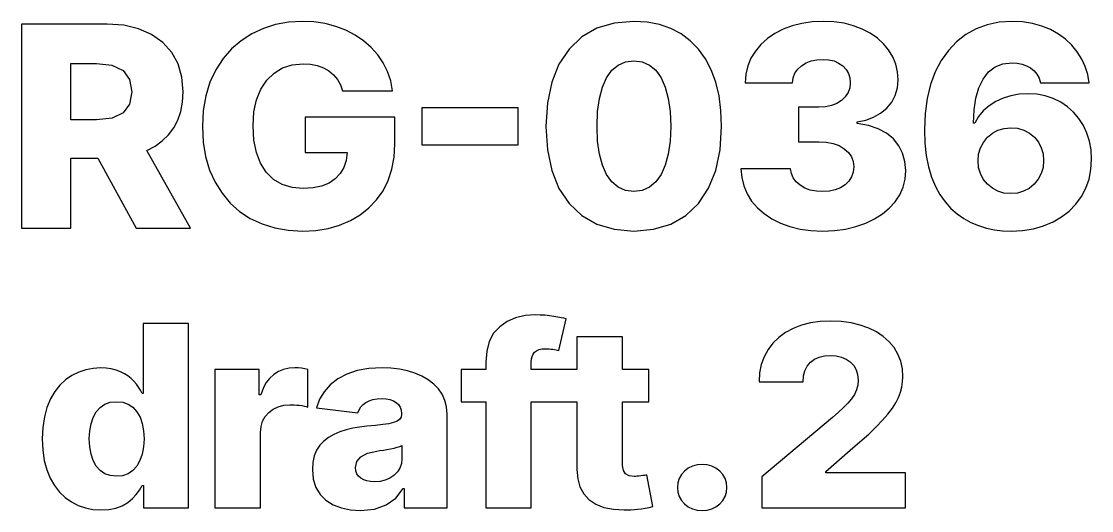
# Model space of a CAD drawing. Header units: metres. Extents: x 0.8 to 36.3, y 0.8 to 8.8.
# Drawn here: x 21.01 to 36.33, y 1 to 8 of the extents above; entities that cross this region are included whole.
import ezdxf

# ---------------------------------------------------------------- set-up
doc = ezdxf.new("R2010")
doc.units = ezdxf.units.M

msp = doc.modelspace()

# ---------------------------------------------------------------- linework, layer by layer
for p, q in [((24.8376, 7.98944), (24.652, 7.95618)), ((25.0327, 8.00053), (24.8376, 7.98944)), ((25.2004, 7.99263), (25.0327, 8.00053)), ((25.3602, 7.96892), (25.2004, 7.99263)), ((25.5118, 7.92938), (25.3602, 7.96892)), ((29.4983, 7.97578), (29.2507, 7.9015)), ((29.7783, 8.00053), (29.4983, 7.97578)), ((29.969, 7.98938), (29.7783, 8.00053)), ((30.1454, 7.95592), (29.969, 7.98938)), ((32.1859, 7.97235), (32.0468, 7.93712)), ((32.3336, 7.99348), (32.1859, 7.97235)), ((32.49, 8.00053), (32.3336, 7.99348)), ((32.644, 7.99367), (32.49, 8.00053)), ((32.7886, 7.97308), (32.644, 7.99367)), ((32.9237, 7.93877), (32.7886, 7.97308)), ((35.0093, 7.98883), (34.8379, 7.95372)), ((35.193, 8.00053), (35.0093, 7.98883)), ((35.3441, 7.99318), (35.193, 8.00053)), ((35.4863, 7.97112), (35.3441, 7.99318)), ((35.6193, 7.93434), (35.4863, 7.97112)), ((22.2378, 7.9613), (21.0124, 7.9613)), ((21.0124, 7.9613), (21.0124, 5.03975)), ((22.4776, 7.94495), (22.2378, 7.9613)), ((22.6906, 7.89586), (22.4776, 7.94495)), ((22.8768, 7.81406), (22.6906, 7.89586)), ((23.0364, 7.69952), (22.8768, 7.81406)), ((24.3095, 7.82307), (24.156, 7.72443)), ((24.476, 7.90071), (24.3095, 7.82307)), ((24.652, 7.95618), (24.476, 7.90071)), ((25.6555, 7.87404), (25.5118, 7.92938)), ((25.7887, 7.80469), (25.6555, 7.87404)), ((29.2507, 7.9015), (29.0357, 7.77773)), ((30.3075, 7.90016), (30.1454, 7.95592)), ((30.4553, 7.82208), (30.3075, 7.90016)), ((30.5877, 7.72301), (30.4553, 7.82208)), ((31.797, 7.82608), (31.6909, 7.75371)), ((31.9164, 7.88779), (31.797, 7.82608)), ((32.0468, 7.93712), (31.9164, 7.88779)), ((33.0495, 7.89073), (32.9237, 7.93877)), ((33.1639, 7.83086), (33.0495, 7.89073)), ((33.2649, 7.76106), (33.1639, 7.83086)), ((34.532, 7.81326), (34.3992, 7.70958)), ((34.6788, 7.8952), (34.532, 7.81326)), ((34.8379, 7.95372), (34.6788, 7.8952)), ((35.7434, 7.88286), (35.6193, 7.93434)), ((35.857, 7.81889), (35.7434, 7.88286)), ((35.9586, 7.74463), (35.857, 7.81889)), ((23.1643, 7.55707), (23.0364, 7.69952)), ((24.156, 7.72443), (24.0192, 7.60593)), ((25.9093, 7.72307), (25.7887, 7.80469)), ((26.0173, 7.6292), (25.9093, 7.72307)), ((29.0357, 7.77773), (28.8532, 7.60443)), ((30.7037, 7.6042), (30.5877, 7.72301)), ((31.5981, 7.67068), (31.5186, 7.577)), ((31.6909, 7.75371), (31.5981, 7.67068)), ((33.3527, 7.68134), (33.2649, 7.76106)), ((33.4271, 7.59167), (33.3527, 7.68134)), ((34.3992, 7.70958), (34.2822, 7.5858)), ((36.0483, 7.66008), (35.9586, 7.74463)), ((36.1261, 7.56523), (36.0483, 7.66008)), ((23.2556, 7.39145), (23.1643, 7.55707)), ((24.0192, 7.60593), (23.8989, 7.46756)), ((26.1125, 7.52307), (26.0173, 7.6292)), ((26.1925, 7.40671), (26.1125, 7.52307)), ((28.8532, 7.60443), (28.7077, 7.38678)), ((30.8032, 7.46565), (30.7037, 7.6042)), ((31.5186, 7.577), (31.4548, 7.47418)), ((33.4865, 7.49408), (33.4271, 7.59167)), ((34.2822, 7.5858), (34.1808, 7.44193)), ((36.1907, 7.46242), (36.1261, 7.56523)), ((21.7215, 6.59268), (21.7215, 7.40054)), ((21.7215, 7.40054), (22.0872, 7.40054)), ((22.0872, 7.40054), (22.3086, 7.37492)), ((22.3086, 7.37492), (22.4669, 7.29808)), ((23.3104, 7.20267), (23.2556, 7.39145)), ((23.8989, 7.46756), (23.7952, 7.30934)), ((24.7507, 7.33458), (24.8894, 7.37816)), ((24.8894, 7.37816), (25.0448, 7.39267)), ((25.0448, 7.39267), (25.1514, 7.38637)), ((25.1514, 7.38637), (25.2484, 7.36743)), ((25.2484, 7.36743), (25.3357, 7.33586)), ((26.2549, 7.28214), (26.1925, 7.40671)), ((28.7077, 7.38678), (28.6039, 7.12993)), ((29.4642, 7.30046), (29.5543, 7.37675)), ((29.5543, 7.37675), (29.659, 7.42252)), ((29.659, 7.42252), (29.7783, 7.43777)), ((29.7783, 7.43777), (29.8985, 7.42252)), ((29.8985, 7.42252), (30.0038, 7.37675)), ((30.0038, 7.37675), (30.0943, 7.30046)), ((30.8862, 7.30739), (30.8032, 7.46565)), ((31.4089, 7.36377), (31.381, 7.24576)), ((31.4548, 7.47418), (31.4089, 7.36377)), ((32.1245, 7.31534), (32.1796, 7.3652)), ((32.1796, 7.3652), (32.2459, 7.40553)), ((32.2459, 7.40553), (32.3195, 7.43434)), ((32.3195, 7.43434), (32.4001, 7.45161)), ((32.4001, 7.45161), (32.488, 7.45738)), ((32.488, 7.45738), (32.5703, 7.45155)), ((32.5703, 7.45155), (32.6447, 7.4341)), ((32.6447, 7.4341), (32.711, 7.405)), ((32.711, 7.405), (32.7692, 7.36424)), ((32.7692, 7.36424), (32.8167, 7.31419)), ((33.5289, 7.39047), (33.4865, 7.49408)), ((33.5543, 7.28085), (33.5289, 7.39047)), ((34.1808, 7.44193), (34.0951, 7.27795)), ((34.9506, 7.35004), (35.0631, 7.39378)), ((35.0631, 7.39378), (35.193, 7.40837)), ((35.193, 7.40837), (35.2675, 7.40378)), ((35.2675, 7.40378), (35.3366, 7.39)), ((35.3366, 7.39), (35.4001, 7.36702)), ((35.4001, 7.36702), (35.4581, 7.33484)), ((36.2409, 7.35396), (36.1907, 7.46242)), ((36.2766, 7.23987), (36.2409, 7.35396)), ((22.4669, 7.29808), (22.5618, 7.17001)), ((23.3287, 6.99072), (23.3104, 7.20267)), ((23.7952, 7.30934), (23.7117, 7.13232)), ((24.5234, 7.16032), (24.6287, 7.26198)), ((24.6287, 7.26198), (24.7507, 7.33458)), ((25.3357, 7.33586), (25.4134, 7.29169)), ((25.4134, 7.29169), (25.4803, 7.23611)), ((25.4803, 7.23611), (25.5352, 7.17036)), ((26.2995, 7.14935), (26.2549, 7.28214)), ((29.3886, 7.19366), (29.4642, 7.30046)), ((30.0943, 7.30046), (30.17, 7.19366)), ((30.9517, 7.13074), (30.8862, 7.30739)), ((31.381, 7.24576), (31.371, 7.12013)), ((32.0608, 7.19279), (32.0849, 7.25787)), ((32.0849, 7.25787), (32.1245, 7.31534)), ((32.8167, 7.31419), (32.8506, 7.25716)), ((32.8506, 7.25716), (32.8709, 7.19312)), ((33.5628, 7.16524), (33.5543, 7.28085)), ((34.0951, 7.27795), (34.027, 7.09555)), ((34.7781, 7.17502), (34.8556, 7.27711)), ((34.8556, 7.27711), (34.9506, 7.35004)), ((35.4581, 7.33484), (35.5085, 7.29385)), ((35.5085, 7.29385), (35.549, 7.24442)), ((35.549, 7.24442), (35.5798, 7.18651)), ((36.2979, 7.12013), (36.2766, 7.23987)), ((22.5618, 7.17001), (22.5934, 6.99072)), ((23.7117, 7.13232), (23.6521, 6.93753)), ((24.4386, 7.03221), (24.5234, 7.16032)), ((25.5352, 7.17036), (25.5782, 7.09445)), ((25.5782, 7.09445), (25.6093, 7.00836)), ((26.3264, 7.00836), (26.2995, 7.14935)), ((28.6039, 7.12993), (28.5415, 6.83386)), ((29.2861, 6.89784), (29.3288, 7.05869)), ((29.3288, 7.05869), (29.3886, 7.19366)), ((30.17, 7.19366), (30.2298, 7.05869)), ((30.2298, 7.05869), (30.2725, 6.89784)), ((30.9985, 6.93706), (30.9517, 7.13074)), ((31.371, 7.12013), (32.052, 7.12013)), ((32.052, 7.12013), (32.0608, 7.19279)), ((32.8698, 7.04826), (32.846, 6.98166)), ((32.8777, 7.1221), (32.8698, 7.04826)), ((32.8709, 7.19312), (32.8777, 7.1221)), ((33.5218, 6.94121), (33.5525, 7.04796)), ((33.5525, 7.04796), (33.5628, 7.16524)), ((34.027, 7.09555), (33.9783, 6.89635)), ((34.6749, 6.901), (34.7179, 7.04819)), ((34.7179, 7.04819), (34.7781, 7.17502)), ((35.5798, 7.18651), (35.6008, 7.12013)), ((35.6008, 7.12013), (36.2979, 7.12013)), ((22.5934, 6.99072), (22.5619, 6.81659)), ((23.3202, 6.84538), (23.3287, 6.99072)), ((23.6521, 6.93753), (23.6163, 6.72496)), ((24.378, 6.88019), (24.4386, 7.03221)), ((25.6093, 7.00836), (26.3264, 7.00836)), ((29.2605, 6.71114), (29.2861, 6.89784)), ((30.2725, 6.89784), (30.2981, 6.71114)), ((31.0266, 6.72633), (30.9985, 6.93706)), ((32.8065, 6.92227), (32.7511, 6.87013)), ((32.846, 6.98166), (32.8065, 6.92227)), ((33.4707, 6.845), (33.5218, 6.94121)), ((33.9783, 6.89635), (33.9491, 6.68037)), ((34.6491, 6.73347), (34.6749, 6.901)), ((35.066, 6.90236), (34.9599, 6.85345)), ((35.1774, 6.93729), (35.066, 6.90236)), ((35.294, 6.95824), (35.1774, 6.93729)), ((35.4159, 6.96523), (35.294, 6.95824)), ((35.5466, 6.95763), (35.4159, 6.96523)), ((35.6693, 6.93483), (35.5466, 6.95763)), ((35.7841, 6.89684), (35.6693, 6.93483)), ((35.8911, 6.84364), (35.7841, 6.89684)), ((22.5619, 6.81659), (22.4674, 6.6922)), ((23.2948, 6.71132), (23.3202, 6.84538)), ((24.3417, 6.70427), (24.378, 6.88019)), ((28.1222, 6.76328), (26.7421, 6.76328)), ((26.7421, 6.76328), (26.7421, 6.23581)), ((28.1222, 6.23581), (28.1222, 6.76328)), ((28.5415, 6.83386), (28.5207, 6.49857)), ((32.4257, 6.77307), (32.1344, 6.77307)), ((32.1344, 6.77307), (32.1344, 6.27895)), ((32.5206, 6.77914), (32.4257, 6.77307)), ((32.6065, 6.79733), (32.5206, 6.77914)), ((32.6833, 6.82767), (32.6065, 6.79733)), ((32.7511, 6.87013), (32.6833, 6.82767)), ((33.3112, 6.68666), (33.399, 6.75934)), ((33.399, 6.75934), (33.4707, 6.845)), ((34.8635, 6.7923), (34.7811, 6.72061)), ((34.9599, 6.85345), (34.8635, 6.7923)), ((35.9885, 6.7773), (35.8911, 6.84364)), ((36.0749, 6.69978), (35.9885, 6.7773)), ((22.0892, 6.59268), (21.7215, 6.59268)), ((22.3098, 6.61755), (22.0892, 6.59268)), ((22.4674, 6.6922), (22.3098, 6.61755)), ((23.1931, 6.47701), (23.2524, 6.58852)), ((23.2524, 6.58852), (23.2948, 6.71132)), ((23.6163, 6.72496), (23.6043, 6.49464)), ((24.3296, 6.50444), (24.3417, 6.70427)), ((26.3586, 6.6319), (25.0749, 6.6319)), ((25.0749, 6.6319), (25.0749, 6.12407)), ((26.3586, 6.24757), (26.3586, 6.6319)), ((29.252, 6.49857), (29.2605, 6.71114)), ((30.2981, 6.71114), (30.3067, 6.49857)), ((31.0359, 6.49857), (31.0266, 6.72633)), ((32.9761, 6.56131), (33.0997, 6.58765)), ((33.0997, 6.58765), (33.2114, 6.62944)), ((33.2114, 6.62944), (33.3112, 6.68666)), ((33.9491, 6.68037), (33.9394, 6.4476)), ((34.6405, 6.54561), (34.6491, 6.73347)), ((34.7128, 6.63838), (34.6586, 6.54561)), ((34.7811, 6.72061), (34.7128, 6.63838)), ((36.1502, 6.61111), (36.0749, 6.69978)), ((36.2145, 6.51129), (36.1502, 6.61111)), ((23.1182, 6.3775), (23.1931, 6.47701)), ((23.6043, 6.49464), (23.6156, 6.27209)), ((24.3414, 6.30278), (24.3296, 6.50444)), ((28.5207, 6.49857), (28.5415, 6.16339)), ((29.2605, 6.28705), (29.252, 6.49857)), ((30.3067, 6.49857), (30.2981, 6.28705)), ((31.0153, 6.1642), (31.0359, 6.49857)), ((32.9761, 6.53975), (32.9761, 6.56131)), ((33.1374, 6.51045), (32.9761, 6.53975)), ((33.2777, 6.46376), (33.1374, 6.51045)), ((33.3971, 6.39966), (33.2777, 6.46376)), ((33.9394, 6.4476), (33.9457, 6.25612)), ((34.6586, 6.54561), (34.6405, 6.54561)), ((34.9127, 6.40175), (34.9921, 6.44466)), ((34.9921, 6.44466), (35.0795, 6.47038)), ((35.0795, 6.47038), (35.1749, 6.47897)), ((35.1749, 6.47897), (35.2728, 6.47052)), ((35.2728, 6.47052), (35.3617, 6.44514)), ((35.3617, 6.44514), (35.4416, 6.40285)), ((36.2659, 6.40218), (36.2145, 6.51129)), ((22.9258, 6.21672), (23.0291, 6.29074)), ((23.0291, 6.29074), (23.1182, 6.3775)), ((24.3768, 6.12527), (24.3414, 6.30278)), ((29.2859, 6.10152), (29.2605, 6.28705)), ((30.2981, 6.28705), (30.2725, 6.10152)), ((33.4955, 6.31816), (33.3971, 6.39966)), ((33.5724, 6.22232), (33.4955, 6.31816)), ((34.7825, 6.26927), (34.8414, 6.34169)), ((34.8414, 6.34169), (34.9127, 6.40175)), ((35.4416, 6.40285), (35.5124, 6.34366)), ((35.5124, 6.34366), (35.5704, 6.27197)), ((36.3026, 6.28557), (36.2659, 6.40218)), ((36.3247, 6.1615), (36.3026, 6.28557)), ((22.8084, 6.15544), (22.9258, 6.21672)), ((23.4331, 5.03975), (22.8084, 6.15544)), ((23.6156, 6.27209), (23.6496, 6.06523)), ((26.348, 6.05942), (26.3586, 6.24757)), ((26.7421, 6.23581), (28.1222, 6.23581)), ((28.5415, 6.16339), (28.6039, 5.86769)), ((30.9533, 5.86891), (31.0153, 6.1642)), ((32.1344, 6.27895), (32.4257, 6.27895)), ((32.4257, 6.27895), (32.5344, 6.27271)), ((32.5344, 6.27271), (32.6316, 6.25395)), ((32.6316, 6.25395), (32.7172, 6.2227)), ((32.7172, 6.2227), (32.7913, 6.17894)), ((32.7913, 6.17894), (32.8511, 6.12527)), ((33.6273, 6.11522), (33.5724, 6.22232)), ((33.9457, 6.25612), (33.9647, 6.07971)), ((34.7152, 6.10164), (34.7404, 6.18924)), ((34.7404, 6.18924), (34.7825, 6.26927)), ((35.5704, 6.27197), (35.6118, 6.1922)), ((35.6118, 6.1922), (35.6367, 6.10434)), ((36.332, 6.02995), (36.3247, 6.1615)), ((21.7215, 6.04562), (22.1072, 6.04562)), ((21.7215, 5.03975), (21.7215, 6.04562)), ((22.1072, 6.04562), (22.6557, 5.03975)), ((23.6496, 6.06523), (23.706, 5.87405)), ((24.4358, 5.97191), (24.3768, 6.12527)), ((25.0749, 6.12407), (25.6735, 6.12407)), ((25.6608, 6.01157), (25.6286, 5.91132)), ((25.6735, 6.12407), (25.6608, 6.01157)), ((26.3161, 5.88509), (26.348, 6.05942)), ((29.3283, 5.94196), (29.2859, 6.10152)), ((30.2725, 6.10152), (30.2298, 5.94196)), ((32.8511, 6.12527), (32.8938, 6.06425)), ((32.8938, 6.06425), (32.9194, 5.99588)), ((32.9194, 5.99588), (32.9279, 5.92014)), ((33.6602, 5.99686), (33.6273, 6.11522)), ((33.6712, 5.8672), (33.6602, 5.99686)), ((33.9647, 6.07971), (33.9964, 5.91837)), ((34.7068, 6.00642), (34.7152, 6.10164)), ((34.7151, 5.91125), (34.7068, 6.00642)), ((35.645, 6.00838), (35.6366, 5.91077)), ((35.6367, 6.10434), (35.645, 6.00838)), ((36.3229, 5.88165), (36.332, 6.02995)), ((23.706, 5.87405), (23.7851, 5.69855)), ((24.5184, 5.84268), (24.4358, 5.97191)), ((24.6222, 5.74017), (24.5184, 5.84268)), ((25.5769, 5.82333), (25.5058, 5.74759)), ((25.6286, 5.91132), (25.5769, 5.82333)), ((26.2631, 5.72462), (26.3161, 5.88509)), ((28.6039, 5.86769), (28.7077, 5.61143)), ((29.3876, 5.80836), (29.3283, 5.94196)), ((30.2298, 5.94196), (30.17, 5.80836)), ((30.85, 5.61273), (30.9533, 5.86891)), ((32.0239, 5.89267), (31.3127, 5.89267)), ((31.3127, 5.89267), (31.323, 5.76517)), ((32.0338, 5.82269), (32.0239, 5.89267)), ((32.0596, 5.75983), (32.0338, 5.82269)), ((32.9202, 5.84453), (32.897, 5.77652)), ((32.9279, 5.92014), (32.9202, 5.84453)), ((33.6618, 5.74434), (33.6712, 5.8672)), ((33.9964, 5.91837), (34.0408, 5.77211)), ((34.7402, 5.82381), (34.7151, 5.91125)), ((34.7819, 5.74409), (34.7402, 5.82381)), ((35.6113, 5.82185), (35.5693, 5.74165)), ((35.6366, 5.91077), (35.6113, 5.82185)), ((36.2954, 5.74268), (36.3229, 5.88165)), ((23.7851, 5.69855), (23.8845, 5.54054)), ((24.7449, 5.66695), (24.6222, 5.74017)), ((25.4164, 5.68668), (25.3102, 5.64317)), ((25.5058, 5.74759), (25.4164, 5.68668)), ((26.1888, 5.57799), (26.2631, 5.72462)), ((29.4629, 5.70285), (29.3876, 5.80836)), ((29.5531, 5.62749), (29.4629, 5.70285)), ((30.0943, 5.70285), (30.0038, 5.62749)), ((30.17, 5.80836), (30.0943, 5.70285)), ((31.323, 5.76517), (31.3519, 5.64537)), ((32.1011, 5.70407), (32.0596, 5.75983)), ((32.1585, 5.65541), (32.1011, 5.70407)), ((32.8584, 5.71609), (32.8044, 5.66328)), ((32.897, 5.77652), (32.8584, 5.71609)), ((33.6333, 5.62871), (33.6618, 5.74434)), ((34.0408, 5.77211), (34.0961, 5.64012)), ((34.8404, 5.6721), (34.7819, 5.74409)), ((34.9113, 5.61249), (34.8404, 5.6721)), ((35.5104, 5.67014), (35.4388, 5.61137)), ((35.5693, 5.74165), (35.5104, 5.67014)), ((36.2495, 5.61302), (36.2954, 5.74268)), ((23.8845, 5.54054), (24.0016, 5.40176)), ((24.8864, 5.62302), (24.7449, 5.66695)), ((25.0468, 5.60837), (24.8864, 5.62302)), ((25.187, 5.61708), (25.0468, 5.60837)), ((25.3102, 5.64317), (25.187, 5.61708)), ((26.096, 5.44643), (26.1888, 5.57799)), ((28.7077, 5.61143), (28.8532, 5.39465)), ((29.6582, 5.58228), (29.5531, 5.62749)), ((29.7783, 5.5672), (29.6582, 5.58228)), ((29.8985, 5.58228), (29.7783, 5.5672)), ((30.0038, 5.62749), (29.8985, 5.58228)), ((30.7055, 5.39563), (30.85, 5.61273)), ((31.3519, 5.64537), (31.3994, 5.53331)), ((31.3994, 5.53331), (31.4654, 5.42894)), ((32.2279, 5.61597), (32.1585, 5.65541)), ((32.3057, 5.58778), (32.2279, 5.61597)), ((32.3917, 5.57088), (32.3057, 5.58778)), ((32.486, 5.56523), (32.3917, 5.57088)), ((32.5789, 5.57137), (32.486, 5.56523)), ((32.663, 5.58975), (32.5789, 5.57137)), ((32.7381, 5.62039), (32.663, 5.58975)), ((32.8044, 5.66328), (32.7381, 5.62039)), ((33.5196, 5.41914), (33.5859, 5.52031)), ((33.5859, 5.52031), (33.6333, 5.62871)), ((34.0961, 5.64012), (34.1603, 5.52162)), ((34.1603, 5.52162), (34.2337, 5.41658)), ((34.9903, 5.5699), (34.9113, 5.61249)), ((35.0775, 5.54434), (34.9903, 5.5699)), ((35.1729, 5.53583), (35.0775, 5.54434)), ((35.2701, 5.54422), (35.1729, 5.53583)), ((35.3587, 5.56941), (35.2701, 5.54422)), ((35.4388, 5.61137), (35.3587, 5.56941)), ((36.1854, 5.49266), (36.2495, 5.61302)), ((24.0016, 5.40176), (24.1366, 5.28221)), ((25.9872, 5.33118), (26.096, 5.44643)), ((28.8532, 5.39465), (29.0357, 5.22223)), ((30.5236, 5.22278), (30.7055, 5.39563)), ((31.4654, 5.42894), (31.5477, 5.33391)), ((33.4364, 5.32681), (33.5196, 5.41914)), ((34.2337, 5.41658), (34.316, 5.32503)), ((36.0106, 5.28654), (36.105, 5.3833)), ((36.105, 5.3833), (36.1854, 5.49266)), ((24.1366, 5.28221), (24.2894, 5.18192)), ((25.7218, 5.14955), (25.8624, 5.23221)), ((25.8624, 5.23221), (25.9872, 5.33118)), ((29.0357, 5.22223), (29.2507, 5.09906)), ((30.3084, 5.09932), (30.5236, 5.22278)), ((31.5477, 5.33391), (31.644, 5.24979)), ((31.644, 5.24979), (31.7541, 5.17656)), ((33.2259, 5.17339), (33.3385, 5.24489)), ((33.3385, 5.24489), (33.4364, 5.32681)), ((34.316, 5.32503), (34.406, 5.24599)), ((34.406, 5.24599), (34.5021, 5.17847)), ((35.9021, 5.20242), (36.0106, 5.28654)), ((24.2894, 5.18192), (24.4576, 5.10255)), ((24.4576, 5.10255), (24.6389, 5.04588)), ((25.4028, 5.0378), (25.5677, 5.08437)), ((25.5677, 5.08437), (25.7218, 5.14955)), ((29.2507, 5.09906), (29.4983, 5.02518)), ((30.06, 5.02524), (30.3084, 5.09932)), ((31.7541, 5.17656), (31.8783, 5.11426)), ((31.8783, 5.11426), (32.0142, 5.0645)), ((32.0142, 5.0645), (32.1597, 5.02896)), ((32.8094, 5.02847), (32.9591, 5.0634)), ((32.9591, 5.0634), (33.0987, 5.11229)), ((33.0987, 5.11229), (33.2259, 5.17339)), ((34.5021, 5.17847), (34.6044, 5.12245)), ((34.6044, 5.12245), (34.7128, 5.07797)), ((34.7128, 5.07797), (34.8256, 5.0441)), ((35.4998, 5.03313), (35.6448, 5.07387)), ((35.6448, 5.07387), (35.7796, 5.13091)), ((35.7796, 5.13091), (35.9021, 5.20242)), ((21.0124, 5.03975), (21.7215, 5.03975)), ((22.6557, 5.03975), (23.4331, 5.03975)), ((24.6389, 5.04588), (24.8333, 5.01187)), ((24.8333, 5.01187), (25.0407, 5.00053)), ((25.0407, 5.00053), (25.2272, 5.00986)), ((25.2272, 5.00986), (25.4028, 5.0378)), ((29.4983, 5.02518), (29.7783, 5.00053)), ((29.7783, 5.00053), (30.06, 5.02524)), ((32.1597, 5.02896), (32.315, 5.00764)), ((32.315, 5.00764), (32.4799, 5.00053)), ((32.4799, 5.00053), (32.6497, 5.00752)), ((32.6497, 5.00752), (32.8094, 5.02847)), ((34.8256, 5.0441), (34.9408, 5.0199)), ((34.9408, 5.0199), (35.0586, 5.00539)), ((35.0586, 5.00539), (35.1789, 5.00053)), ((35.1789, 5.00053), (35.3445, 5.00868)), ((35.3445, 5.00868), (35.4998, 5.03313)), ((27.9655, 3.70569), (27.8589, 3.63208)), ((28.0865, 3.75829), (27.9655, 3.70569)), ((28.2221, 3.78983), (28.0865, 3.75829)), ((28.3722, 3.80034), (28.2221, 3.78983)), ((28.4405, 3.79907), (28.3722, 3.80034)), ((28.5067, 3.79526), (28.4405, 3.79907)), ((28.5707, 3.78888), (28.5067, 3.79526)), ((28.6326, 3.77997), (28.5707, 3.78888)), ((28.6895, 3.77008), (28.6326, 3.77997)), ((28.7385, 3.76073), (28.6895, 3.77008)), ((28.7076, 3.29207), (28.8125, 3.74367)), ((28.7795, 3.75192), (28.7385, 3.76073)), ((28.8125, 3.74367), (28.7795, 3.75192)), ((32.3084, 3.68524), (32.1791, 3.65202)), ((32.447, 3.70517), (32.3084, 3.68524)), ((32.595, 3.71181), (32.447, 3.70517)), ((32.7473, 3.70557), (32.595, 3.71181)), ((32.8894, 3.6868), (32.7473, 3.70557)), ((33.0213, 3.65552), (32.8894, 3.6868)), ((23.406, 3.67638), (22.754, 3.67638)), ((22.754, 3.67638), (22.754, 2.67751)), ((23.406, 1.03754), (23.406, 3.67638)), ((27.772, 3.53723), (27.71, 3.4209)), ((27.8589, 3.63208), (27.772, 3.53723)), ((31.9504, 3.54686), (31.8543, 3.47713)), ((32.0592, 3.60553), (31.9504, 3.54686)), ((32.1791, 3.65202), (32.0592, 3.60553)), ((33.143, 3.61174), (33.0213, 3.65552)), ((33.253, 3.55672), (33.143, 3.61174)), ((33.3498, 3.49174), (33.253, 3.55672)), ((27.71, 3.4209), (27.6728, 3.2831)), ((29.6187, 3.48866), (28.9648, 3.48866)), ((28.9648, 3.48866), (28.9648, 3.01755)), ((29.6187, 3.01755), (29.6187, 3.48866)), ((31.771, 3.39632), (31.7005, 3.30444)), ((31.8543, 3.47713), (31.771, 3.39632)), ((33.4333, 3.41679), (33.3498, 3.49174)), ((33.5036, 3.33189), (33.4333, 3.41679)), ((27.6728, 3.2831), (27.6603, 3.12381)), ((28.3219, 3.20683), (28.3362, 3.23888)), ((28.3362, 3.23888), (28.3563, 3.26637)), ((28.3563, 3.26637), (28.3836, 3.28845)), ((28.3836, 3.28845), (28.4198, 3.30423)), ((28.4198, 3.30423), (28.4647, 3.31369)), ((28.4647, 3.31369), (28.5184, 3.31685)), ((28.5184, 3.31685), (28.5437, 3.31636)), ((28.5437, 3.31636), (28.5689, 3.31487)), ((28.5689, 3.31487), (28.5942, 3.31236)), ((28.5942, 3.31236), (28.6195, 3.30888)), ((28.6195, 3.30888), (28.644, 3.30484)), ((28.644, 3.30484), (28.6668, 3.30069)), ((28.6668, 3.30069), (28.688, 3.29643)), ((28.688, 3.29643), (28.7076, 3.29207)), ((31.7005, 3.30444), (31.6443, 3.2025)), ((32.5086, 3.21501), (32.5932, 3.22122)), ((32.5932, 3.22122), (32.6756, 3.21535)), ((33.5594, 3.23853), (33.5036, 3.33189)), ((33.5992, 3.1382), (33.5594, 3.23853)), ((27.6603, 3.12381), (27.6603, 3.01755)), ((28.3104, 3.12914), (28.3133, 3.17026)), ((28.3104, 3.01755), (28.3104, 3.12914)), ((28.3133, 3.17026), (28.3219, 3.20683)), ((31.6042, 3.09149), (31.5802, 2.97139)), ((31.6443, 3.2025), (31.6042, 3.09149)), ((32.2283, 3.0025), (32.2617, 3.06735)), ((32.2617, 3.06735), (32.3084, 3.12204)), ((32.3084, 3.12204), (32.3663, 3.16542)), ((32.3663, 3.16542), (32.433, 3.19643)), ((32.433, 3.19643), (32.5086, 3.21501)), ((32.6756, 3.21535), (32.7505, 3.19775)), ((32.7505, 3.19775), (32.818, 3.16843)), ((32.818, 3.16843), (32.8779, 3.12737)), ((32.8779, 3.12737), (32.9271, 3.076)), ((32.9271, 3.076), (32.9622, 3.01579)), ((33.6231, 3.03088), (33.5992, 3.1382)), ((21.7358, 2.93254), (21.6453, 2.87044)), ((21.8327, 2.98058), (21.7358, 2.93254)), ((21.9332, 3.01489), (21.8327, 2.98058)), ((22.0374, 3.03549), (21.9332, 3.01489)), ((22.1452, 3.04236), (22.0374, 3.03549)), ((22.2255, 3.03897), (22.1452, 3.04236)), ((22.2997, 3.02885), (22.2255, 3.03897)), ((22.3679, 3.01196), (22.2997, 3.02885)), ((22.4299, 2.98833), (22.3679, 3.01196)), ((22.4863, 2.95944), (22.4299, 2.98833)), ((22.5374, 2.92679), (22.4863, 2.95944)), ((22.5833, 2.89037), (22.5374, 2.92679)), ((24.4165, 3.01755), (23.7814, 3.01755)), ((23.7814, 3.01755), (23.7814, 1.03754)), ((24.4165, 2.65627), (24.4165, 3.01755)), ((24.6254, 2.94672), (24.5649, 2.8927)), ((24.6931, 2.98856), (24.6254, 2.94672)), ((24.7661, 3.01845), (24.6931, 2.98856)), ((24.8444, 3.03638), (24.7661, 3.01845)), ((24.9279, 3.04236), (24.8444, 3.03638)), ((24.9753, 3.04103), (24.9279, 3.04236)), ((25.0221, 3.03703), (24.9753, 3.04103)), ((25.0681, 3.0304), (25.0221, 3.03703)), ((25.1134, 3.0211), (25.0681, 3.0304)), ((25.1134, 2.48271), (25.1134, 3.0211)), ((25.6709, 2.95319), (25.541, 2.88383)), ((25.8199, 3.00273), (25.6709, 2.95319)), ((25.988, 3.03244), (25.8199, 3.00273)), ((26.1752, 3.04236), (25.988, 3.03244)), ((26.3023, 3.0376), (26.1752, 3.04236)), ((26.4232, 3.02332), (26.3023, 3.0376)), ((26.5379, 2.9995), (26.4232, 3.02332)), ((26.6463, 2.96617), (26.5379, 2.9995)), ((26.7463, 2.92361), (26.6463, 2.96617)), ((26.8356, 2.87209), (26.7463, 2.92361)), ((27.6603, 3.01755), (27.3081, 3.01755)), ((27.3081, 3.01755), (27.3081, 2.55885)), ((28.9648, 3.01755), (28.3104, 3.01755)), ((29.9952, 3.01755), (29.6187, 3.01755)), ((29.9952, 2.55885), (29.9952, 3.01755)), ((31.5802, 2.97139), (31.5722, 2.84221)), ((32.2016, 2.84221), (32.2083, 2.92744)), ((32.2083, 2.92744), (32.2283, 3.0025)), ((32.9622, 3.01579), (32.9833, 2.94672)), ((32.9833, 2.94672), (32.9903, 2.86879)), ((33.631, 2.91661), (33.6231, 3.03088)), ((33.6271, 2.84155), (33.631, 2.91661)), ((21.5639, 2.79395), (21.4917, 2.70306)), ((21.6453, 2.87044), (21.5639, 2.79395)), ((22.6238, 2.85017), (22.5833, 2.89037)), ((22.6595, 2.80783), (22.6238, 2.85017)), ((22.6906, 2.76495), (22.6595, 2.80783)), ((22.7171, 2.7215), (22.6906, 2.76495)), ((24.5137, 2.82629), (24.4717, 2.74748)), ((24.5649, 2.8927), (24.5137, 2.82629)), ((25.4319, 2.79866), (25.345, 2.70164)), ((25.541, 2.88383), (25.4319, 2.79866)), ((26.914, 2.8116), (26.8356, 2.87209)), ((26.9817, 2.74214), (26.914, 2.8116)), ((31.5722, 2.84221), (32.2016, 2.84221)), ((32.9843, 2.79556), (32.9662, 2.72644)), ((32.9903, 2.86879), (32.9843, 2.79556)), ((33.5957, 2.69278), (33.6153, 2.76694)), ((33.6153, 2.76694), (33.6271, 2.84155)), ((21.4917, 2.70306), (21.4286, 2.59779)), ((22.739, 2.67751), (22.7171, 2.7215)), ((22.754, 2.67751), (22.739, 2.67751)), ((24.439, 2.65627), (24.4165, 2.65627)), ((24.4717, 2.74748), (24.439, 2.65627)), ((25.345, 2.70164), (25.2806, 2.59279)), ((27.0362, 2.66417), (26.9817, 2.74214)), ((27.0751, 2.57811), (27.0362, 2.66417)), ((32.9361, 2.66141), (32.8938, 2.60046)), ((32.9662, 2.72644), (32.9361, 2.66141)), ((33.5305, 2.54352), (33.5683, 2.61905)), ((33.5683, 2.61905), (33.5957, 2.69278)), ((21.3774, 2.47771), (21.3408, 2.34235)), ((21.4286, 2.59779), (21.3774, 2.47771)), ((22.0843, 2.41275), (22.14, 2.47667)), ((22.14, 2.47667), (22.2068, 2.52232)), ((22.2068, 2.52232), (22.2847, 2.54973)), ((22.2847, 2.54973), (22.3737, 2.55885)), ((22.3737, 2.55885), (22.4622, 2.5499)), ((22.4622, 2.5499), (22.5402, 2.52299)), ((22.5402, 2.52299), (22.6078, 2.47815)), ((22.6078, 2.47815), (22.665, 2.41539)), ((24.5542, 2.40475), (24.6176, 2.4528)), ((24.6176, 2.4528), (24.6888, 2.48712)), ((24.6888, 2.48712), (24.7679, 2.50771)), ((24.7679, 2.50771), (24.8548, 2.51457)), ((24.8548, 2.51457), (24.8858, 2.51407)), ((24.8858, 2.51407), (24.9188, 2.51257)), ((24.9188, 2.51257), (24.9537, 2.51009)), ((24.9537, 2.51009), (24.9906, 2.50661)), ((24.9906, 2.50661), (25.0268, 2.50212)), ((25.0268, 2.50212), (25.0593, 2.49664)), ((25.0593, 2.49664), (25.0882, 2.49017)), ((25.0882, 2.49017), (25.1134, 2.48271)), ((25.2806, 2.59279), (25.2385, 2.47208)), ((25.2385, 2.47208), (25.8305, 2.39946)), ((25.8475, 2.44395), (25.8722, 2.48357)), ((25.8722, 2.48357), (25.9046, 2.51833)), ((25.9046, 2.51833), (25.9448, 2.5482)), ((25.9448, 2.5482), (25.9918, 2.57224)), ((25.9918, 2.57224), (26.045, 2.5894)), ((26.045, 2.5894), (26.1042, 2.59969)), ((26.1042, 2.59969), (26.1696, 2.60313)), ((26.1696, 2.60313), (26.2325, 2.59964)), ((26.2325, 2.59964), (26.2883, 2.58919)), ((26.2883, 2.58919), (26.3369, 2.57175)), ((26.3369, 2.57175), (26.3784, 2.54735)), ((26.3784, 2.54735), (26.4116, 2.51651)), ((26.4116, 2.51651), (26.4353, 2.47983)), ((26.4353, 2.47983), (26.4496, 2.43726)), ((27.0985, 2.48396), (27.0751, 2.57811)), ((27.1063, 2.38174), (27.0985, 2.48396)), ((27.3081, 2.55885), (27.6603, 2.55885)), ((27.6603, 2.55885), (27.6603, 1.03754)), ((28.3104, 1.03754), (28.3104, 2.55885)), ((28.3104, 2.55885), (28.9648, 2.55885)), ((28.9648, 2.55885), (28.9648, 1.58832)), ((29.6187, 1.64322), (29.6187, 2.55885)), ((29.6187, 2.55885), (29.9952, 2.55885)), ((32.7784, 2.47496), (32.7065, 2.40639)), ((32.8409, 2.53964), (32.7784, 2.47496)), ((32.8938, 2.60046), (32.8409, 2.53964)), ((33.4167, 2.38014), (33.48, 2.46388)), ((33.48, 2.46388), (33.5305, 2.54352)), ((21.3408, 2.34235), (21.3188, 2.1917)), ((22.0091, 2.24295), (22.0404, 2.33377)), ((22.0404, 2.33377), (22.0843, 2.41275)), ((22.665, 2.41539), (22.7105, 2.33723)), ((22.7105, 2.33723), (22.743, 2.24626)), ((24.465, 2.27814), (24.5021, 2.34566)), ((24.5021, 2.34566), (24.5542, 2.40475)), ((25.8305, 2.39946), (25.8475, 2.44395)), ((26.4255, 2.30493), (26.3895, 2.27798)), ((26.4471, 2.33952), (26.4255, 2.30493)), ((26.4543, 2.38174), (26.4471, 2.33952)), ((26.4496, 2.43726), (26.4543, 2.38882)), ((26.4543, 2.38882), (26.4543, 2.38174)), ((27.1063, 1.03754), (27.1063, 2.38174)), ((32.625, 2.33394), (31.6096, 1.48561)), ((32.7065, 2.40639), (32.625, 2.33394)), ((33.3407, 2.29231), (33.4167, 2.38014)), ((21.3188, 2.1917), (21.3115, 2.02577)), ((21.9903, 2.14029), (22.0091, 2.24295)), ((22.743, 2.24626), (22.7625, 2.14244)), ((24.4352, 2.11786), (24.4426, 2.20221)), ((24.4426, 2.20221), (24.465, 2.27814)), ((25.6598, 2.15494), (25.5692, 2.12671)), ((25.7549, 2.17763), (25.6598, 2.15494)), ((25.8542, 2.19479), (25.7549, 2.17763)), ((25.9579, 2.20641), (25.8542, 2.19479)), ((26.0815, 2.21765), (25.9579, 2.20641)), ((26.1862, 2.2301), (26.0815, 2.21765)), ((26.2721, 2.24377), (26.1862, 2.2301)), ((26.3391, 2.25867), (26.2721, 2.24377)), ((26.3895, 2.27798), (26.3391, 2.25867)), ((33.1416, 2.0955), (33.2497, 2.19817)), ((33.2497, 2.19817), (33.3407, 2.29231)), ((21.3115, 2.02577), (21.3185, 1.86444)), ((21.9841, 2.02577), (21.9903, 2.14029)), ((21.9903, 1.91121), (21.9841, 2.02577)), ((22.7625, 2.14244), (22.769, 2.02577)), ((22.769, 2.02577), (22.7625, 1.91049)), ((24.4352, 1.03754), (24.4352, 2.11786)), ((25.3431, 1.99588), (25.2853, 1.93544)), ((25.4097, 2.04791), (25.3431, 1.99588)), ((25.485, 2.09152), (25.4097, 2.04791)), ((25.5692, 2.12671), (25.485, 2.09152)), ((33.0164, 1.98431), (33.1416, 2.0955)), ((21.3185, 1.86444), (21.3396, 1.71695)), ((22.0091, 1.80838), (21.9903, 1.91121)), ((22.7625, 1.91049), (22.7428, 1.80727)), ((25.2386, 1.86516), (25.2052, 1.78358)), ((25.2853, 1.93544), (25.2386, 1.86516)), ((25.9664, 1.81978), (26.0984, 1.85043)), ((26.0984, 1.85043), (26.1452, 1.85785)), ((26.1452, 1.85785), (26.1939, 1.86592)), ((26.1939, 1.86592), (26.2445, 1.87466)), ((26.2445, 1.87466), (26.297, 1.88408)), ((26.297, 1.88408), (26.3472, 1.89438)), ((26.3472, 1.89438), (26.3911, 1.90578)), ((26.3911, 1.90578), (26.4287, 1.91829)), ((26.4287, 1.91829), (26.46, 1.93192)), ((26.46, 1.93192), (26.46, 1.7424)), ((32.5276, 1.55998), (32.8742, 1.86459)), ((32.8742, 1.86459), (33.0164, 1.98431)), ((21.3396, 1.71695), (21.3747, 1.5833)), ((22.0404, 1.71729), (22.0091, 1.80838)), ((22.0843, 1.63792), (22.0404, 1.71729)), ((22.71, 1.71611), (22.6641, 1.63702)), ((22.7428, 1.80727), (22.71, 1.71611)), ((25.1852, 1.6907), (25.1785, 1.58655)), ((25.2052, 1.78358), (25.1852, 1.6907)), ((25.7968, 1.61488), (25.8156, 1.702)), ((25.8156, 1.702), (25.8722, 1.77029)), ((25.8722, 1.77029), (25.9664, 1.81978)), ((26.46, 1.7424), (26.4528, 1.67233)), ((21.3747, 1.5833), (21.4239, 1.46347)), ((22.14, 1.57361), (22.0843, 1.63792)), ((22.2068, 1.52766), (22.14, 1.57361)), ((22.6066, 1.5731), (22.5391, 1.52744)), ((22.6641, 1.63702), (22.6066, 1.5731)), ((25.1785, 1.58655), (25.1907, 1.44885)), ((25.8015, 1.56824), (25.7968, 1.61488)), ((25.8158, 1.52745), (25.8015, 1.56824)), ((26.3957, 1.55278), (26.3457, 1.5033)), ((26.4314, 1.60912), (26.3957, 1.55278)), ((26.4528, 1.67233), (26.4314, 1.60912)), ((28.9648, 1.58832), (28.9756, 1.45511)), ((29.6291, 1.57581), (29.6187, 1.64322)), ((29.6603, 1.52765), (29.6291, 1.57581)), ((30.5051, 1.56618), (30.4605, 1.51587)), ((30.5592, 1.60764), (30.5051, 1.56618)), ((30.6192, 1.63725), (30.5592, 1.60764)), ((30.6852, 1.65503), (30.6192, 1.63725)), ((30.7571, 1.66095), (30.6852, 1.65503)), ((30.829, 1.65503), (30.7571, 1.66095)), ((30.895, 1.63725), (30.829, 1.65503)), ((30.955, 1.60764), (30.895, 1.63725)), ((31.009, 1.56618), (30.955, 1.60764)), ((31.0537, 1.51587), (31.009, 1.56618)), ((32.5276, 1.54228), (32.5276, 1.55998)), ((33.6666, 1.54228), (32.5276, 1.54228)), ((33.6666, 1.03754), (33.6666, 1.54228)), ((21.4239, 1.46347), (21.485, 1.35753)), ((22.2847, 1.50011), (22.2068, 1.52766)), ((22.3737, 1.49091), (22.2847, 1.50011)), ((22.4614, 1.50005), (22.3737, 1.49091)), ((22.5391, 1.52744), (22.4614, 1.50005)), ((25.1907, 1.44885), (25.227, 1.32976)), ((25.8394, 1.49252), (25.8158, 1.52745)), ((25.8726, 1.46347), (25.8394, 1.49252)), ((25.9132, 1.4406), (25.8726, 1.46347)), ((25.959, 1.42427), (25.9132, 1.4406)), ((26.0102, 1.41447), (25.959, 1.42427)), ((26.0665, 1.41121), (26.0102, 1.41447)), ((26.1458, 1.41696), (26.0665, 1.41121)), ((26.2188, 1.43423), (26.1458, 1.41696)), ((26.2854, 1.46301), (26.2188, 1.43423)), ((26.3457, 1.5033), (26.2854, 1.46301)), ((28.9756, 1.45511), (29.0079, 1.33882)), ((29.7124, 1.49876), (29.6603, 1.52765)), ((29.7854, 1.48914), (29.7124, 1.49876)), ((29.804, 1.48964), (29.7854, 1.48914)), ((29.8259, 1.49113), (29.804, 1.48964)), ((29.8513, 1.49362), (29.8259, 1.49113)), ((29.88, 1.4971), (29.8513, 1.49362)), ((29.9083, 1.50093), (29.88, 1.4971)), ((29.9322, 1.50443), (29.9083, 1.50093)), ((29.9518, 1.50758), (29.9322, 1.50443)), ((29.9671, 1.51039), (29.9518, 1.50758)), ((30.0514, 1.06056), (29.9671, 1.51039)), ((30.4094, 1.39766), (30.403, 1.32976)), ((30.4285, 1.4597), (30.4094, 1.39766)), ((30.4605, 1.51587), (30.4285, 1.4597)), ((31.0856, 1.4597), (31.0537, 1.51587)), ((31.1048, 1.39766), (31.0856, 1.4597)), ((31.1111, 1.32976), (31.1048, 1.39766)), ((31.6096, 1.48561), (31.6096, 1.03754)), ((21.485, 1.35753), (21.556, 1.26555)), ((21.556, 1.26555), (21.6368, 1.18752)), ((22.6005, 1.17163), (22.6568, 1.23036)), ((22.6568, 1.23036), (22.703, 1.29251)), ((22.703, 1.29251), (22.739, 1.35809)), ((22.739, 1.35809), (22.7615, 1.35809)), ((22.7615, 1.35809), (22.7615, 1.03754)), ((25.227, 1.32976), (25.2876, 1.22926)), ((25.2876, 1.22926), (25.3724, 1.14734)), ((26.3717, 1.17844), (26.4749, 1.31558)), ((26.4749, 1.31558), (26.4918, 1.31558)), ((26.4918, 1.31558), (26.4918, 1.03754)), ((29.0079, 1.33882), (29.0618, 1.23947)), ((29.0618, 1.23947), (29.1372, 1.15706)), ((30.403, 1.32976), (30.4094, 1.26262)), ((30.4094, 1.26262), (30.4285, 1.20113)), ((31.0856, 1.20113), (31.1048, 1.26262)), ((31.1048, 1.26262), (31.1111, 1.32976)), ((21.6368, 1.18752), (21.7274, 1.12343)), ((21.7274, 1.12343), (21.8255, 1.07346)), ((21.8255, 1.07346), (21.9288, 1.03775)), ((22.4562, 1.06947), (22.5339, 1.11635)), ((22.5339, 1.11635), (22.6005, 1.17163)), ((25.3724, 1.14734), (25.4761, 1.08382)), ((25.4761, 1.08382), (25.5933, 1.03842)), ((26.0682, 1.02171), (26.2361, 1.08047)), ((26.2361, 1.08047), (26.3717, 1.17844)), ((29.1372, 1.15706), (29.2334, 1.09236)), ((29.2334, 1.09236), (29.3498, 1.04616)), ((30.4285, 1.20113), (30.4605, 1.14528)), ((30.4605, 1.14528), (30.5051, 1.09509)), ((30.5051, 1.09509), (30.5592, 1.05363)), ((30.955, 1.05363), (31.009, 1.09509)), ((31.009, 1.09509), (31.0537, 1.14528)), ((31.0537, 1.14528), (31.0856, 1.20113)), ((21.9288, 1.03775), (22.0372, 1.01633)), ((22.0372, 1.01633), (22.1508, 1.0092)), ((22.1508, 1.0092), (22.2647, 1.01588)), ((22.2647, 1.01588), (22.3665, 1.03598)), ((22.3665, 1.03598), (22.4562, 1.06947)), ((22.7615, 1.03754), (23.406, 1.03754)), ((23.7814, 1.03754), (24.4352, 1.03754)), ((25.5933, 1.03842), (25.7239, 1.0112)), ((25.7239, 1.0112), (25.868, 1.00212)), ((25.868, 1.00212), (26.0682, 1.02171)), ((26.4918, 1.03754), (27.1063, 1.03754)), ((27.6603, 1.03754), (28.3104, 1.03754)), ((29.3498, 1.04616), (29.4864, 1.01843)), ((29.4864, 1.01843), (29.643, 1.0092)), ((29.643, 1.0092), (29.6896, 1.00986)), ((29.6896, 1.00986), (29.7376, 1.01186)), ((29.7376, 1.01186), (29.787, 1.01517)), ((29.787, 1.01517), (29.8379, 1.01982)), ((29.8379, 1.01982), (29.8898, 1.02635)), ((29.8898, 1.02635), (29.9428, 1.03532)), ((29.9428, 1.03532), (29.9966, 1.04672)), ((29.9966, 1.04672), (30.0514, 1.06056)), ((30.5592, 1.05363), (30.6192, 1.02403)), ((30.6192, 1.02403), (30.6852, 1.00627)), ((30.6852, 1.00627), (30.7571, 1.00034)), ((30.7571, 1.00034), (30.829, 1.00627)), ((30.829, 1.00627), (30.895, 1.02403)), ((30.895, 1.02403), (30.955, 1.05363)), ((31.6096, 1.03754), (33.6666, 1.03754))]:
    msp.add_line(p, q)

doc.saveas('drawing.dxf')
